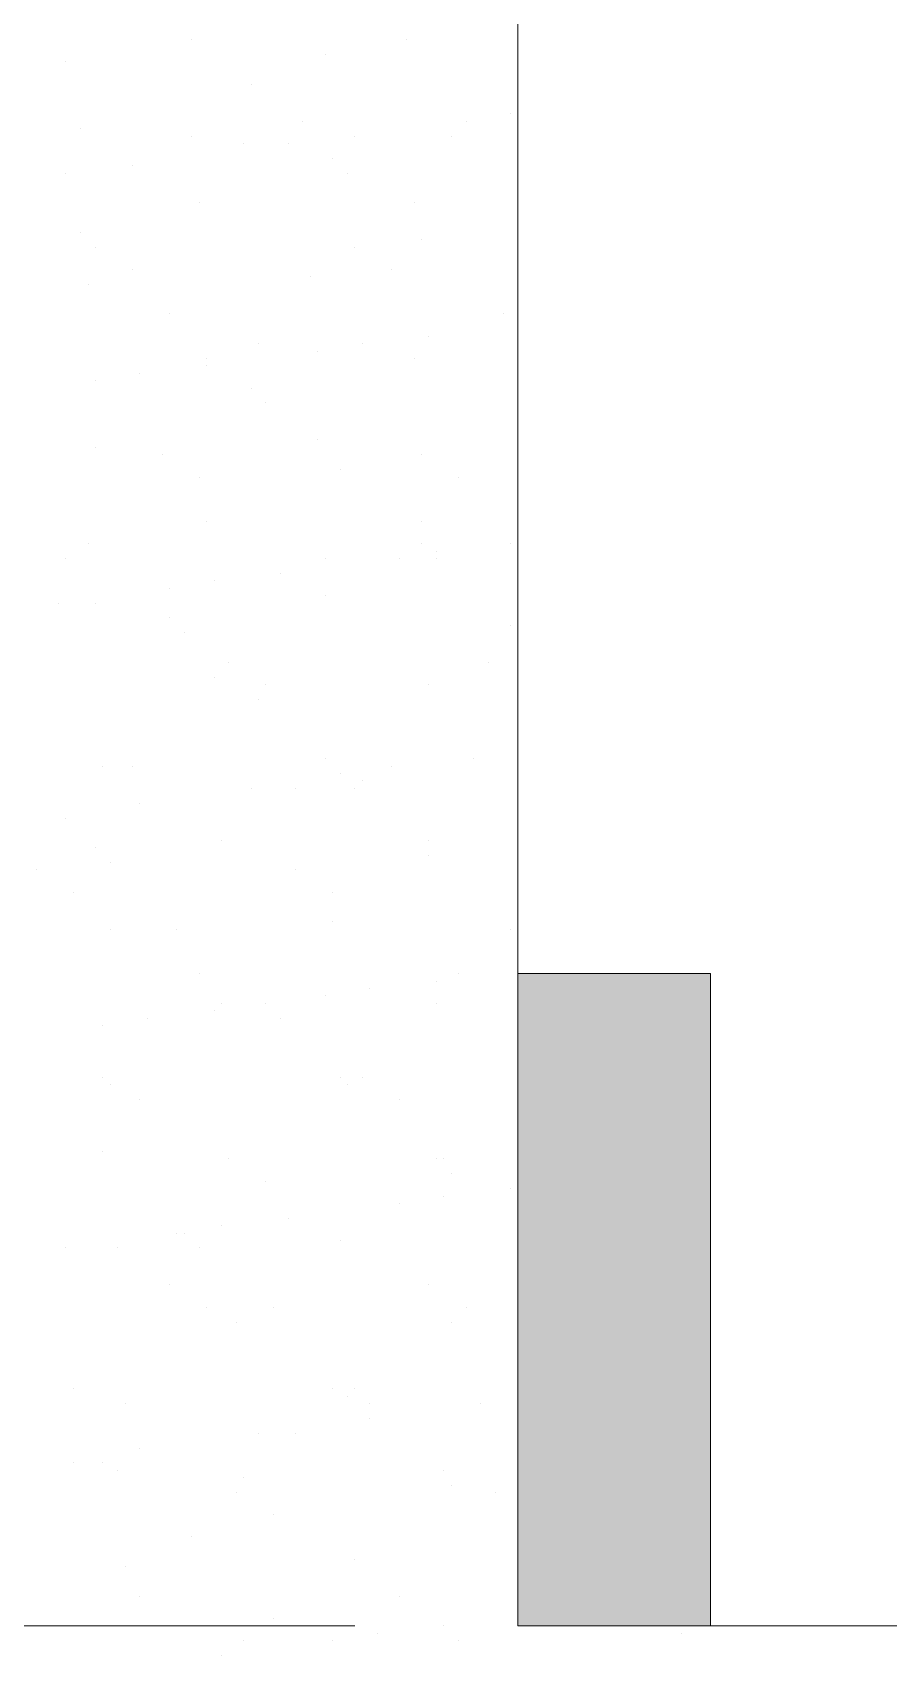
# Model space of a CAD drawing. Header units: millimetres. Extents: x 21 to 236, y 15 to 64.
# Drawn here: x 43.444 to 43.967, y 30.574 to 31.566 of the extents above; entities that cross this region are included whole.
import ezdxf

# ---------------------------------------------------------------- set-up
doc = ezdxf.new("R2010")
doc.units = ezdxf.units.MM
for name, color, linetype in [('PDF_Cota', 90, 'Continuous'), ('PDF_Desnível', 7, 'Continuous'), ('PDF_Hachura', 30, 'Continuous'), ('PDF_Parede', 7, 'Continuous')]:
    doc.layers.add(name, color=color, linetype=linetype)
doc.layers.add('PDF_Grama', color=7, linetype='Continuous', true_color=0x397200)

msp = doc.modelspace()

# ---------------------------------------------------------------- linework, layer by layer
at = {"layer": 'PDF_Cota', "lineweight": 0}
msp.add_lwpolyline([(39.62518, 30.59194), (43.64089, 30.59194)], close=True, dxfattribs=at)
at = {"layer": 'PDF_Desnível', "lineweight": 9}
for points in [[(46.85889, 34.77535), (46.85889, 30.59194), (43.85844, 30.59194)], [(43.7406, 32.70404), (43.7406, 30.99079)]]:
    msp.add_lwpolyline(points, dxfattribs=at)
at = {"layer": 'PDF_Grama', "lineweight": 20}
for points in [[(43.54118, 31.56188), (43.54118, 31.56188)], [(43.62276, 31.55281), (43.62276, 31.55281)], [(43.67262, 31.56188), (43.67262, 31.56188)], [(43.46413, 31.54828), (43.46413, 31.54828)], [(43.57744, 31.53468), (43.57744, 31.53468)], [(43.73607, 31.51655), (43.73607, 31.51655)], [(43.47319, 31.50749), (43.47319, 31.50749)], [(43.54118, 31.50295), (43.54118, 31.50295)], [(43.60916, 31.51202), (43.60916, 31.51202)], [(43.64089, 31.50295), (43.64089, 31.50295)], [(43.69981, 31.50295), (43.69981, 31.50295)], [(43.70888, 31.51202), (43.70888, 31.51202)], [(43.5729, 31.49842), (43.5729, 31.49842)], [(43.6001, 31.49842), (43.6001, 31.49842)], [(43.50492, 31.48482), (43.50492, 31.48482)], [(43.62729, 31.48936), (43.62729, 31.48936)], [(43.46413, 31.48029), (43.46413, 31.48029)], [(43.63636, 31.48029), (43.63636, 31.48029)], [(43.54571, 31.46216), (43.54571, 31.46216)], [(43.67715, 31.46216), (43.67715, 31.46216)], [(43.47319, 31.44403), (43.47319, 31.44403)], [(43.48226, 31.43497), (43.48226, 31.43497)], [(43.48226, 31.43497), (43.48226, 31.43497)], [(43.64089, 31.43497), (43.64089, 31.43497)], [(43.68168, 31.4395), (43.68168, 31.4395)], [(43.50492, 31.42137), (43.50492, 31.42137)], [(43.6137, 31.41684), (43.6137, 31.41684)], [(43.66355, 31.42137), (43.66355, 31.42137)], [(43.47772, 31.41231), (43.47772, 31.41231)], [(43.52758, 31.39418), (43.52758, 31.39418)], [(43.73154, 31.39418), (43.73154, 31.39418)], [(43.58197, 31.37605), (43.58197, 31.37605)], [(43.64542, 31.37605), (43.64542, 31.37605)], [(43.68621, 31.38058), (43.68621, 31.38058)], [(43.55024, 31.36698), (43.55024, 31.36698)], [(43.61823, 31.37151), (43.61823, 31.37151)], [(43.67715, 31.36698), (43.67715, 31.36698)], [(43.50945, 31.35792), (43.50945, 31.35792)], [(43.55024, 31.36245), (43.55024, 31.36245)], [(43.48226, 31.35338), (43.48226, 31.35338)], [(43.57744, 31.34885), (43.57744, 31.34885)], [(43.5865, 31.33979), (43.5865, 31.33979)], [(43.61823, 31.31713), (43.61823, 31.31713)], [(43.48226, 31.31259), (43.48226, 31.31259)], [(43.52305, 31.30806), (43.52305, 31.30806)], [(43.68168, 31.30806), (43.68168, 31.30806)], [(43.54571, 31.29446), (43.54571, 31.29446)], [(43.63182, 31.299), (43.63182, 31.299)], [(43.70434, 31.29446), (43.70434, 31.29446)], [(43.55024, 31.26727), (43.55024, 31.26727)], [(43.68168, 31.26727), (43.68168, 31.26727)], [(43.47772, 31.25367), (43.47772, 31.25367)], [(43.68168, 31.25367), (43.68168, 31.25367)], [(43.69075, 31.24914), (43.69075, 31.24914)], [(43.73607, 31.25367), (43.73607, 31.25367)], [(43.46413, 31.24461), (43.46413, 31.24461)], [(43.59557, 31.23554), (43.59557, 31.23554)], [(43.62276, 31.24461), (43.62276, 31.24461)], [(43.66808, 31.24461), (43.66808, 31.24461)], [(43.69075, 31.24461), (43.69075, 31.24461)], [(43.52758, 31.22648), (43.52758, 31.22648)], [(43.55477, 31.23101), (43.55477, 31.23101)], [(43.45959, 31.21741), (43.45959, 31.21741)], [(43.48226, 31.21741), (43.48226, 31.21741)], [(43.62276, 31.22195), (43.62276, 31.22195)], [(43.52758, 31.20835), (43.52758, 31.20835)], [(43.53664, 31.19928), (43.53664, 31.19928)], [(43.73607, 31.20382), (43.73607, 31.20382)], [(43.56384, 31.18115), (43.56384, 31.18115)], [(43.72247, 31.18115), (43.72247, 31.18115)], [(43.55477, 31.17209), (43.55477, 31.17209)], [(43.5865, 31.16756), (43.5865, 31.16756)], [(43.68621, 31.16756), (43.68621, 31.16756)], [(43.58197, 31.15849), (43.58197, 31.15849)], [(43.48679, 31.1177), (43.48679, 31.1177)], [(43.50492, 31.1177), (43.50492, 31.1177)], [(43.62276, 31.12223), (43.62276, 31.12223)], [(43.66355, 31.1177), (43.66355, 31.1177)], [(43.71341, 31.12223), (43.71341, 31.12223)], [(43.63182, 31.11317), (43.63182, 31.11317)], [(43.64542, 31.10864), (43.64542, 31.10864)], [(43.57744, 31.1041), (43.57744, 31.1041)], [(43.60463, 31.1041), (43.60463, 31.1041)], [(43.64089, 31.1041), (43.64089, 31.1041)], [(43.46413, 31.08597), (43.46413, 31.08597)], [(43.50945, 31.09504), (43.50945, 31.09504)], [(43.48226, 31.06784), (43.48226, 31.06784)], [(43.55931, 31.07238), (43.55931, 31.07238)], [(43.68621, 31.07238), (43.68621, 31.07238)], [(43.49132, 31.05878), (43.49132, 31.05878)], [(43.68621, 31.06331), (43.68621, 31.06331)], [(43.446, 31.05425), (43.446, 31.05425)], [(43.60463, 31.05425), (43.60463, 31.05425)], [(43.46866, 31.04065), (43.46866, 31.04065)], [(43.62729, 31.04065), (43.62729, 31.04065)], [(43.49132, 31.01799), (43.49132, 31.01799)], [(43.53211, 31.01799), (43.53211, 31.01799)], [(43.62729, 31.02252), (43.62729, 31.02252)], [(43.73607, 31.01799), (43.73607, 31.01799)], [(43.54571, 30.99079), (43.54571, 30.99079)], [(43.70434, 30.99079), (43.70434, 30.99079)], [(43.62276, 30.9772), (43.62276, 30.9772)], [(43.64995, 30.98173), (43.64995, 30.98173)], [(43.69075, 30.98626), (43.69075, 30.98626)], [(43.55477, 30.96813), (43.55477, 30.96813)], [(43.55931, 30.97266), (43.55931, 30.97266)], [(43.5865, 30.97266), (43.5865, 30.97266)], [(43.69075, 30.97266), (43.69075, 30.97266)], [(43.48679, 30.95907), (43.48679, 30.95907)], [(43.51398, 30.9636), (43.51398, 30.9636)], [(43.59557, 30.9636), (43.59557, 30.9636)], [(43.48679, 30.92734), (43.48679, 30.92734)], [(43.63182, 30.92734), (43.63182, 30.92734)], [(43.64542, 30.92734), (43.64542, 30.92734)], [(43.49132, 30.92281), (43.49132, 30.92281)], [(43.63636, 30.92281), (43.63636, 30.92281)], [(43.50945, 30.91374), (43.50945, 30.91374)], [(43.66808, 30.91374), (43.66808, 30.91374)], [(43.48679, 30.88202), (43.48679, 30.88202)], [(43.56384, 30.87748), (43.56384, 30.87748)], [(43.69075, 30.87748), (43.69075, 30.87748)], [(43.69528, 30.87748), (43.69528, 30.87748)], [(43.69981, 30.86842), (43.69981, 30.86842)], [(43.5865, 30.86389), (43.5865, 30.86389)], [(43.73607, 30.85935), (43.73607, 30.85935)], [(43.66808, 30.85029), (43.66808, 30.85029)], [(43.69528, 30.85482), (43.69528, 30.85482)], [(43.6001, 30.84122), (43.6001, 30.84122)], [(43.53211, 30.83216), (43.53211, 30.83216)], [(43.53664, 30.83216), (43.53664, 30.83216)], [(43.55931, 30.83669), (43.55931, 30.83669)], [(43.46413, 30.82309), (43.46413, 30.82309)], [(43.49585, 30.82309), (43.49585, 30.82309)], [(43.54571, 30.82309), (43.54571, 30.82309)], [(43.63182, 30.82763), (43.63182, 30.82763)], [(43.52758, 30.80043), (43.52758, 30.80043)], [(43.68621, 30.80043), (43.68621, 30.80043)], [(43.55024, 30.78683), (43.55024, 30.78683)], [(43.59103, 30.78683), (43.59103, 30.78683)], [(43.70888, 30.78683), (43.70888, 30.78683)], [(43.56837, 30.77777), (43.56837, 30.77777)], [(43.69981, 30.77777), (43.69981, 30.77777)], [(43.46866, 30.73698), (43.46866, 30.73698)], [(43.62729, 30.73698), (43.62729, 30.73698)], [(43.63636, 30.73245), (43.63636, 30.73245)], [(43.64089, 30.73698), (43.64089, 30.73698)], [(43.50039, 30.72791), (43.50039, 30.72791)], [(43.64995, 30.72791), (43.64995, 30.72791)], [(43.64995, 30.71885), (43.64995, 30.71885)], [(43.71794, 30.72791), (43.71794, 30.72791)], [(43.58197, 30.70978), (43.58197, 30.70978)], [(43.60463, 30.70978), (43.60463, 30.70978)], [(43.50945, 30.70072), (43.50945, 30.70072)], [(43.46866, 30.69165), (43.46866, 30.69165)], [(43.48679, 30.69165), (43.48679, 30.69165)], [(43.49585, 30.68712), (43.49585, 30.68712)], [(43.5729, 30.68259), (43.5729, 30.68259)], [(43.69528, 30.68712), (43.69528, 30.68712)], [(43.56837, 30.67352), (43.56837, 30.67352)], [(43.69981, 30.67806), (43.69981, 30.67806)], [(43.72701, 30.67352), (43.72701, 30.67352)], [(43.59103, 30.65993), (43.59103, 30.65993)], [(43.54118, 30.64633), (43.54118, 30.64633)], [(43.64089, 30.63273), (43.64089, 30.63273)], [(43.50039, 30.6282), (43.50039, 30.6282)], [(43.50945, 30.61007), (43.50945, 30.61007)], [(43.66808, 30.61007), (43.66808, 30.61007)], [(43.59103, 30.59647), (43.59103, 30.59647)], [(43.6001, 30.59194), (43.6001, 30.59194)], [(43.69528, 30.59194), (43.69528, 30.59194)], [(43.5729, 30.58288), (43.5729, 30.58288)], [(43.62729, 30.58288), (43.62729, 30.58288)], [(43.65449, 30.58741), (43.65449, 30.58741)], [(43.70434, 30.58288), (43.70434, 30.58288)], [(43.84032, 30.58741), (43.84032, 30.58741)], [(43.55931, 30.57381), (43.55931, 30.57381)]]:
    msp.add_lwpolyline(points, dxfattribs=at)
at = {"layer": 'PDF_Hachura', "transparency": 33554559}
for points in [[(43.85844, 30.99079), (43.7406, 30.99079), (43.85844, 30.59194)], [(43.7406, 30.99079), (43.85844, 30.59194), (43.7406, 30.59194)]]:
    msp.add_solid(points, dxfattribs=at)
at = {"layer": 'PDF_Parede', "lineweight": 20}
msp.add_lwpolyline([(43.7406, 30.99079), (43.7406, 30.59194), (43.85844, 30.59194), (43.85844, 30.99079)], close=True, dxfattribs=at)

doc.saveas('drawing.dxf')
